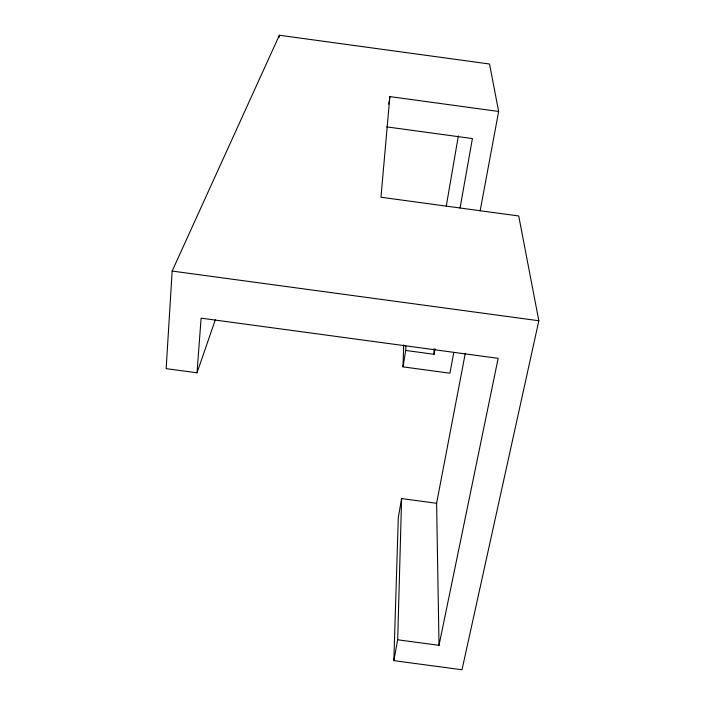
<?xml version="1.0" encoding="UTF-8"?>
<svg xmlns="http://www.w3.org/2000/svg" width="705" height="705" viewBox="0 0 705 705"><rect width="100%" height="100%" fill="white"/><g stroke="black" fill="none" stroke-linecap="round" stroke-linejoin="round"><path stroke-width="1.06" d="M397.69 639.796L401.603 498.576L436.606 503.282L439.021 645.322L397.69 639.796L393.831 660.647L461.995 669.75L538.84 320.749L518.721 215.977L380.964 197.241L389.856 96.603L498.647 111.46L480.123 210.962M453.738 352.659L449.913 373.209L403.004 366.864L405.719 350.455L405.842 346.093M393.831 660.647L398.307 517.505L401.603 498.576M403.004 366.864L403.692 344.974M498.647 111.46L489.534 64.005L279.365 35.25L172.152 271.064L166.16 368.644L197.003 372.804L215.36 319.753M197.003 372.804L201.11 318.158L498.153 358.343L439.021 645.322M279.162 37.409L279.365 35.25M388.79 104.128L389.248 100.903M389.557 98.753L389.856 96.603M446.256 206.23L458.347 135.95M405.719 350.455L434.068 354.289L435.029 348.869M460.074 207.949L472.412 138.577L386.648 126.874M436.606 503.282L465.291 353.32M172.152 271.064L538.84 320.749M433.972 348.799L434.068 354.289"/></g></svg>
